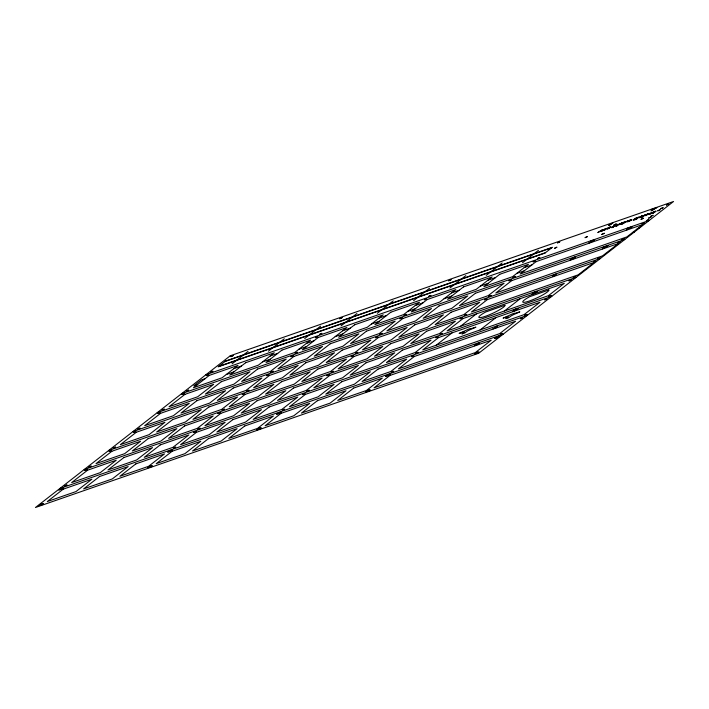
<?xml version="1.0" encoding="UTF-8"?>
<svg xmlns="http://www.w3.org/2000/svg" width="709" height="709" viewBox="0 0 709 709"><rect width="100%" height="100%" fill="white"/><g stroke="black" fill="none" stroke-linecap="round" stroke-linejoin="round"><path stroke-width="1.06" d="M512.953 311.189L513.44 310.639A9.066 1.374 -24.8 0 1 513.786 310.374L517.047 308.849M554.482 248.31L556.964 247.166L554.509 248.345M587.442 236.638L584.987 237.675L587.46 236.549M613.879 225.037L616.36 223.893L613.932 225.072M652.998 215.35L650.543 216.484L652.998 215.306M657.757 210.803L660.239 209.66L657.81 210.848M642.771 215.917L639.243 217.743M648.7 213.817L645.961 215.332M591.43 241.033L594.691 239.722L591.049 240.989A3.891 0.585 -24.8 0 0 590.668 241.406M42.549 504.037L40.236 505.1L42.531 503.966M60.318 489.37L62.658 488.288L60.362 489.423M84.672 470.404L87.03 469.376M88.9 467.107L91.239 466.035L88.944 467.169M111.375 450.428L109.044 451.491L111.366 450.357M113.254 448.141L115.611 447.122M135.694 431.515L133.425 432.525L135.72 431.391M137.608 429.175L139.939 428.103M139.957 428.174L137.626 429.229M164.275 409.253L161.998 410.272L164.293 409.137M182.08 394.541L184.42 393.46L182.151 394.603M169.238 451.465L171.569 450.383L169.3 451.527M206.434 375.575L208.774 374.494L206.479 375.628M193.592 432.499L195.923 431.418M195.941 431.489L193.628 432.552M233.146 355.581L230.815 356.662L233.128 355.528M197.811 429.202L200.151 428.13L197.882 429.264M217.938 413.533L220.277 412.452M220.286 412.523L217.982 413.586M222.165 410.236L224.505 409.164M224.514 409.235L222.209 410.298M248.877 390.251L246.59 391.333L248.859 390.198M266.646 375.602L268.986 374.52L266.69 375.655M291 356.636L293.331 355.555L291.062 356.698M278.15 413.56L280.489 412.478M315.354 337.67L317.685 336.589M280.498 412.549L278.22 413.613M317.703 336.66L315.416 337.732M282.377 410.263L284.717 409.19L282.421 410.325M319.573 334.373L321.913 333.301L319.644 334.435M339.7 318.704L342.039 317.623M304.852 393.584L302.548 394.647L304.843 393.513M342.048 317.694L339.744 318.758M306.731 391.297L309.062 390.225M309.08 390.296L306.793 391.359M326.858 375.628L329.189 374.547L326.893 375.681M333.434 371.33L331.121 372.393L333.416 371.259M351.203 356.662L353.569 355.634M355.431 353.366L357.77 352.293M357.779 352.364L355.475 353.428M375.557 337.697L377.897 336.615L375.602 337.75M382.124 333.327L379.785 334.4L382.142 333.372M399.911 318.731L402.251 317.65M402.26 317.721L399.956 318.784M366.934 391.324L369.3 390.296M404.139 315.434L406.479 314.362L404.183 315.496M389.374 374.689L387.105 375.708L389.401 374.574M426.614 298.755L424.31 299.818L426.605 298.684M391.288 372.358L393.628 371.277M428.493 296.468L430.833 295.396M393.637 371.348L391.333 372.42M430.842 295.467L428.537 296.53M417.991 352.382L415.669 353.445L417.982 352.311M442.345 333.416L440.041 334.488L442.336 333.345M460.123 318.749L462.454 317.676L460.168 318.811M484.477 299.783L486.808 298.711M486.835 298.764L484.495 299.836M488.696 296.495L491.036 295.414M491.053 295.485L488.74 296.557M511.136 279.86L508.867 280.879L511.162 279.745M475.854 353.419L478.185 352.338L475.899 353.472M513.05 277.529L515.39 276.448M515.408 276.501L513.077 277.582M502.566 333.425L500.226 334.506L502.539 333.372M539.753 257.553L537.431 258.617L539.744 257.482M526.867 314.53L524.598 315.54L526.893 314.406M544.68 299.81L547.02 298.737L544.751 299.872M569.035 280.844L571.374 279.771M571.383 279.842L569.079 280.906M573.262 277.556L575.602 276.475L573.333 277.618M593.389 261.878L595.728 260.806M595.737 260.877L593.433 261.94M597.616 258.59L599.956 257.509L597.66 258.643M620.1 241.893L617.761 242.965L620.074 241.84M621.97 239.624L624.301 238.543M624.319 238.614L621.988 239.677M648.629 219.701L646.342 220.712L648.655 219.577M666.442 204.981L668.782 203.908L666.513 205.043M633.164 219.958L635.805 218.159L639.057 217.043M611.078 226.889L607.852 228.209L610.263 227.102M631.754 219.693L628.529 221.013L631.489 219.577M638.286 217.592L639.119 217.238M639.119 217.592L641.769 215.97L639.917 217.229M645.03 215.536L647.671 213.914L645.855 215.146M633.997 219.595L636.585 217.938M606.7 228.856L609.182 227.447M627.376 221.66L629.583 220.375M609.554 225.267L612.948 222.874L608.623 225.4L609.43 225.17M353.561 355.652L351.23 356.707M369.292 390.313L366.961 391.377M643.506 215.633L640.901 217.229M649.409 213.595L645.119 215.687M588.949 242.735L589.728 242.389M536.97 291.594L532.61 293.916L534.87 293.127L534.506 293.411L531.75 294.368L533.531 293.056M570.133 259.786L570.905 259.459M517.916 308.69L515.159 310.188M575.283 257.261L573.608 258.253M87.012 469.42L84.717 470.457M115.585 447.157L113.298 448.203M479.479 343.032L477.813 344.06M622.688 222.945L620.96 223.61M619.32 224.54L620.091 224.195M592.786 241.202L590.18 242.558M607.427 228.555L609.784 227.66L607.516 228.688M628.103 221.359L630.461 220.464L629.034 221.235M650.286 213.613L651.651 212.54L648.779 214.49L649.798 213.967M474.383 345.54L475.633 344.76M651.686 213.258L655.985 211.264M514.734 309.975L515.922 309.257M620.136 223.805L621.97 222.839L621.199 223.317M475.544 344.556L479.408 342.855M573.634 258.475L570.453 259.902M517.083 309.062L516.4 309.514M477.804 344.282L474.472 345.726M476.333 344.255L478.548 343.227M478.655 343.386L476.475 344.397M536.075 292.011L533.842 293.056M232.109 363.806L248.008 351.425M268.41 351.168L284.309 338.787M304.719 338.539L320.619 326.149M341.02 325.901L356.919 313.52M377.33 313.263L393.229 300.882M413.631 300.625L429.53 288.244M449.94 287.996L465.84 275.615M486.241 275.358L502.14 262.977M522.542 262.72L538.441 250.339M436.177 345.23L452.076 332.849M460.531 326.264L476.43 313.883M480.108 329.942L496.008 317.561M504.462 310.976L520.362 298.595M623.752 222.413L622.156 223.619M624.31 222.174L623.805 222.227M591.873 241.601L589.188 242.859M572.863 258.776L571.064 259.556M610.759 227.19L607.746 228.794L608.109 228.528M631.435 219.994L628.174 221.492M475.269 345.15L476.953 344.406M623.202 222.564L623.654 222.298M653.423 212.151L652.555 212.523L654.77 211.424M476.9 344.663L475.172 345.54M653.804 212.567L654.824 212.115L653.193 212.966M572.677 258.094L571.357 258.741L574.379 257.438M515.301 310.365L516.338 309.904L513.192 311.278M534.453 292.383L533.301 292.906L536.926 291.39M652.599 212.86L653.14 212.611M572.686 258.094L573.2 257.846M515.186 310.427L514.628 310.684M534.515 292.347L536.093 291.753M621.89 223.76L619.418 224.664M655.001 211.699L653.414 212.363M621.501 223.822L620.189 224.31M636.017 219.108L637.861 218.248L634.821 219.728M653.609 212.665L651.784 213.409M573.643 258.094L572.021 258.847L572.837 258.572M653.911 211.894L655.16 211.442M515.86 309.159L516.994 308.707M515.895 309.762L514.247 310.418M629.787 220.153L630.939 219.905M635.867 219.32L635.14 219.613M609.164 227.332L610.812 226.774M636.647 217.769L637.24 217.53M647.601 214.065L648.451 213.772M641.813 215.944L643.453 215.456M647.725 213.888L649.364 213.4M640.856 217.122L640.032 217.397M641.769 216.094L642.549 215.828M514.539 310.852L513.963 311.065M628.75 221.474L627.509 221.828M653.228 212.815L652.652 213.028M637.116 217.725L638.233 217.406M573.723 257.491L575.247 257.057M635.282 219.418L634.121 219.746M654.593 211.619L655.922 211.087M635.158 219.462L633.226 220.109M225.045 361.484L551.788 247.769M218.762 366.376L545.505 252.661M205.92 374.742L649.196 220.464M205.105 378.659L201.294 379.98L193.805 385.811L197.625 384.491M233.793 368.671L241.414 366.021M270.094 356.042L277.715 353.383M306.394 343.404L314.025 340.745M342.704 330.766L350.326 328.116M379.005 318.128L386.635 315.478M415.314 305.499L422.936 302.84M451.615 292.861L459.237 290.211M487.925 280.223L495.547 277.573M524.226 267.594L531.847 264.936M637.258 228.821L639.438 228.068M632.428 232.587L634.608 231.825M226.304 374.503L233.926 371.853M262.605 361.874L270.226 359.215M298.914 349.236L306.536 346.577M335.215 336.598L342.837 333.948M371.516 323.96L379.147 321.31M407.826 311.331L415.447 308.672M444.126 298.693L451.757 296.043M480.436 286.055L488.058 283.405M516.737 273.426L524.359 270.767M181.566 393.708L624.842 239.429M157.212 412.673L600.496 258.395M132.858 431.639L576.142 277.361M108.504 450.605L551.788 296.327M84.158 469.571L527.434 315.292M59.804 488.536L503.08 334.258M622.139 222.777L622.635 222.803M607.693 228.812L606.789 229.025M516.684 308.956L517.854 308.504M621.793 223.503L620.269 223.955M475.003 345.602L475.305 345.345M622.21 222.892L623.131 222.546M591.953 241.361L590.73 241.477M650.339 213.746L651.066 213.542L649.887 214.065M592.786 241.007L591.51 241.14M462.038 333.912L464.767 333.017L467.594 330.935A4.103 0.62 -24.8 0 0 469.455 330.004L475.925 327.15L471.263 328.586A4.103 0.62 -24.8 0 0 465.6 330.562L459.122 333.407L463.792 331.972A4.103 0.62 -24.8 0 0 464.324 332.069L462.082 333.85M505.969 318.625L508.699 317.729L511.526 315.647A4.103 0.62 -24.8 0 0 513.378 314.707L519.857 311.863L515.195 313.298A4.103 0.62 -24.8 0 0 509.532 315.275L503.053 318.119L507.724 316.684A4.103 0.62 -24.8 0 0 508.256 316.781L505.987 318.598M38.765 505.668C45.181 504.737 44.995 501.166 38.765 505.668M58.891 489.99C65.184 489.104 65.272 485.497 58.918 489.946M147.685 467.754C153.95 466.885 154.048 463.287 147.702 467.718M167.811 452.085C174.21 451.163 173.997 447.609 167.811 452.085M256.596 429.849C262.835 428.98 262.915 425.409 256.614 429.805M276.723 414.18C283.077 413.276 282.856 409.713 276.723 414.18M365.507 391.944C371.941 391.013 371.738 387.442 365.507 391.944M385.634 376.275C392.059 375.353 391.829 371.791 385.634 376.275M474.427 354.039C481.269 352.878 480.02 349.75 474.427 354.039M494.554 338.361C500.811 337.493 500.917 333.895 494.572 338.326M601.808 234.422L604.29 233.296L601.808 234.422M641.078 219.32L643.55 218.195L641.087 219.303M648.646 218.115L651.137 217.025L648.673 218.071M660.726 208.712L663.207 207.613L660.753 208.668M64.554 486.055L66.885 485L64.554 486.055M157.744 413.489L160.066 412.425L157.752 413.462M149.12 467.116L151.451 466.061L149.12 467.116M186.316 391.226L188.647 390.172L186.316 391.226M173.475 448.15L175.797 447.095L173.483 448.132M210.67 372.26L213.001 371.206L210.688 372.243M242.301 394.55L244.632 393.486L242.318 394.523M270.882 372.287L273.213 371.232L270.882 372.287M258.032 429.211L260.363 428.156L258.049 429.184M295.236 353.321L297.558 352.267L295.272 353.277M411.424 356.662L413.755 355.608L411.424 356.662M448.629 280.773L450.977 279.771L448.629 280.773M435.778 337.697L438.109 336.642L435.796 337.679M464.36 315.443L466.708 314.433L464.377 315.416M495.99 337.723L498.312 336.669L495.99 337.723M533.186 261.834L535.517 260.779L533.186 261.834M520.344 318.758L522.666 317.703L520.379 318.713M557.54 242.868L559.871 241.813L557.558 242.85M548.917 296.504L551.247 295.44L548.952 296.451M642.106 223.929L644.428 222.874L642.141 223.884M603.306 247.211L602.34 248.85L608.162 245.518L603.306 247.211M627.66 228.245L626.685 229.884L632.517 226.552L627.66 228.245M652.005 209.279L651.039 210.919L656.871 207.586L652.005 209.279M603.625 247.636L603.173 248.363L605.326 247.042L603.625 247.636M627.979 228.67L627.518 229.397L629.681 228.076L627.979 228.67M652.333 209.704L651.872 210.431L654.035 209.111L652.333 209.704M617.725 224.345L616.733 225.79L619.967 223.565L616.945 225.923L615.899 226.286L616.901 224.833L611.725 227.74L614.747 225.382L615.447 225.143L612.886 227.128L617.725 224.345M603.022 229.468L601.781 230.974L606.319 228.316L604.733 230.168L603.917 230.452L605.353 228.901L601.666 231.24L600.86 231.515L602.083 230.035L597.802 232.579L603.022 229.468M230.265 355.776L35.45 507.502L478.735 353.224L673.55 201.498L230.265 355.776M225.648 361.014L218.159 366.845L544.902 253.131L552.391 247.299L225.648 361.014M63.198 489.175L47.299 501.555L75.978 491.576L91.878 479.195L63.198 489.175M87.553 470.209L71.653 482.59L100.332 472.611L116.232 460.23L87.553 470.209M111.907 451.243L96.007 463.624L124.687 453.645L140.586 441.264L111.907 451.243M136.261 432.277L120.362 444.658L149.041 434.679L164.94 422.298L136.261 432.277M160.606 413.312L144.707 425.692L173.395 415.713L189.294 403.332L160.606 413.312M184.96 394.346L169.061 406.727L197.74 396.748L213.639 384.367L184.96 394.346M209.315 375.38L193.415 387.761L222.094 377.782L237.994 365.401L209.315 375.38M99.508 476.537L83.609 488.918L112.288 478.938L128.187 466.557L99.508 476.537M123.853 457.571L107.963 469.952L136.642 459.973L152.541 447.592L123.853 457.571M148.208 438.605L132.308 450.986L160.987 441.007L176.887 428.626L148.208 438.605M172.562 419.639L156.662 432.02L185.341 422.041L201.241 409.66L172.562 419.639M196.916 400.674L181.017 413.055L209.696 403.075L225.595 390.694L196.916 400.674M221.27 381.708L205.371 394.089L234.05 384.11L249.949 371.729L221.27 381.708M245.615 362.742L229.725 375.123L258.404 365.144L274.303 352.763L245.615 362.742M135.809 463.908L119.91 476.288L148.589 466.3L164.488 453.92L135.809 463.908M160.163 444.942L144.264 457.323L172.943 447.335L188.842 434.954L160.163 444.942M184.517 425.976L168.618 438.357L197.297 428.369L213.196 415.988L184.517 425.976M208.863 407.01L192.972 419.391L221.651 409.403L237.55 397.022L208.863 407.01M233.217 388.045L217.317 400.425L245.996 390.437L261.896 378.057L233.217 388.045M257.571 369.079L241.672 381.46L270.351 371.472L286.25 359.091L257.571 369.079M281.925 350.113L266.026 362.494L294.705 352.506L310.604 340.125L281.925 350.113M172.119 451.27L156.219 463.651L184.898 453.671L200.798 441.29L172.119 451.27M196.464 432.304L180.565 444.685L209.244 434.706L225.143 422.325L196.464 432.304M220.818 413.338L204.919 425.719L233.598 415.74L249.497 403.359L220.818 413.338M245.172 394.372L229.273 406.753L257.952 396.774L273.851 384.393L245.172 394.372M269.526 375.407L253.627 387.788L282.306 377.808L298.205 365.427L269.526 375.407M293.881 356.441L277.981 368.822L306.66 358.843L322.56 346.462L293.881 356.441M318.226 337.475L302.326 349.856L331.014 339.877L346.905 327.496L318.226 337.475M208.419 438.632L192.52 451.013L221.199 441.033L237.098 428.653L208.419 438.632M232.774 419.666L216.874 432.047L245.553 422.068L261.453 409.687L232.774 419.666M257.128 400.7L241.228 413.081L269.907 403.102L285.807 390.721L257.128 400.7M281.473 381.734L265.574 394.115L294.262 384.136L310.152 371.755L281.473 381.734M305.827 362.769L289.928 375.15L318.607 365.17L334.506 352.79L305.827 362.769M330.181 343.803L314.282 356.184L342.961 346.205L358.86 333.824L330.181 343.803M354.535 324.837L338.636 337.218L367.315 327.239L383.214 314.858L354.535 324.837M244.72 425.994L228.821 438.384L257.509 428.396L273.399 416.015L244.72 425.994M269.074 407.028L253.175 419.418L281.854 409.43L297.753 397.049L269.074 407.028M293.429 388.062L277.529 400.452L306.208 390.464L322.108 378.083L293.429 388.062M317.783 369.097L301.883 381.486L330.562 371.498L346.462 359.117L317.783 369.097M342.137 350.131L326.237 362.521L354.917 352.533L370.816 340.152L342.137 350.131M366.482 331.165L350.583 343.555L379.271 333.567L395.17 321.186L366.482 331.165M390.836 312.199L374.937 324.589L403.616 314.601L419.515 302.22L390.836 312.199M281.03 413.365L265.131 425.746L293.81 415.766L309.709 403.377L281.03 413.365M305.384 394.399L289.485 406.78L318.164 396.801L334.063 384.411L305.384 394.399M329.729 375.433L313.83 387.814L342.518 377.835L358.417 365.445L329.729 375.433M354.083 356.467L338.184 368.848L366.863 358.869L382.763 346.479L354.083 356.467M378.438 337.502L362.538 349.883L391.217 339.903L407.117 327.514L378.438 337.502M402.792 318.536L386.892 330.917L415.571 320.938L431.471 308.548L402.792 318.536M427.146 299.57L411.247 311.951L439.926 301.972L455.825 289.582L427.146 299.57M317.331 400.727L301.431 413.108L330.11 403.129L346.01 390.748L317.331 400.727M341.685 381.761L325.786 394.142L354.465 384.163L370.364 371.782L341.685 381.761M366.039 362.795L350.14 375.176L378.819 365.197L394.718 352.816L366.039 362.795M390.393 343.83L374.494 356.21L403.173 346.231L419.072 333.85L390.393 343.83M414.738 324.864L398.848 337.245L427.527 327.266L443.426 314.885L414.738 324.864M439.093 305.898L423.193 318.279L451.872 308.3L467.772 295.919L439.093 305.898M463.447 286.932L447.547 299.313L476.226 289.334L492.126 276.953L463.447 286.932M353.64 388.089L337.741 400.47L366.42 390.491L382.319 378.11L353.64 388.089M377.986 369.123L362.095 381.504L390.774 371.525L406.674 359.144L377.986 369.123M402.34 350.157L386.44 362.538L415.119 352.559L431.019 340.178L402.34 350.157M426.694 331.192L410.795 343.573L439.474 333.593L455.373 321.212L426.694 331.192M451.048 312.226L435.149 324.607L463.828 314.628L479.727 302.247L451.048 312.226M475.402 293.26L459.503 305.641L488.182 295.662L504.081 283.281L475.402 293.26M499.756 274.294L483.857 286.675L512.536 276.696L528.435 264.315L499.756 274.294M389.941 375.46L374.042 387.841L475.331 352.586L491.231 340.205L389.941 375.46M414.295 356.494L398.396 368.875L499.685 333.62L515.585 321.239L414.295 356.494M438.649 337.528L422.75 349.909L524.04 314.654L539.939 302.273L438.649 337.528M463.004 318.563L447.104 330.943L548.394 295.688L564.293 283.308L463.004 318.563M487.349 299.597L471.45 311.978L578.189 274.826L594.089 262.445L487.349 299.597M511.703 280.631L495.804 293.012L602.544 255.86L618.443 243.479L511.703 280.631M536.057 261.665L520.158 274.046L626.898 236.895L642.788 224.514L536.057 261.665M552.471 275.704L552.666 276.599L553.233 276.404L556.184 274.099L552.471 275.704M554.465 275.145L553.126 276.191L552.763 275.739L554.465 275.145M625.205 221.74L622.183 224.097L628.502 220.596L625.019 222.165L625.852 221.518L625.205 221.74M493.358 328.533L492.985 328.825L497 327.292A11.893 1.799 -24.8 0 1 497.372 326.051L496.637 326.308A12.381 1.87 -24.8 0 0 496.3 327.514L493.358 328.533M645.075 214.827L642.053 217.184L645.739 214.597L645.075 214.827M504.923 305.278L485.771 311.951A14.366 2.171 -24.8 0 0 479.585 317.65A14.366 2.171 -24.8 0 0 494.607 312.421A14.366 2.171 -24.8 0 0 504.923 305.278M548.855 289.99L529.694 296.654A14.366 2.171 -24.8 0 0 523.517 302.362A14.366 2.171 -24.8 0 0 538.539 297.133A14.366 2.171 -24.8 0 0 548.855 289.99"/></g></svg>
